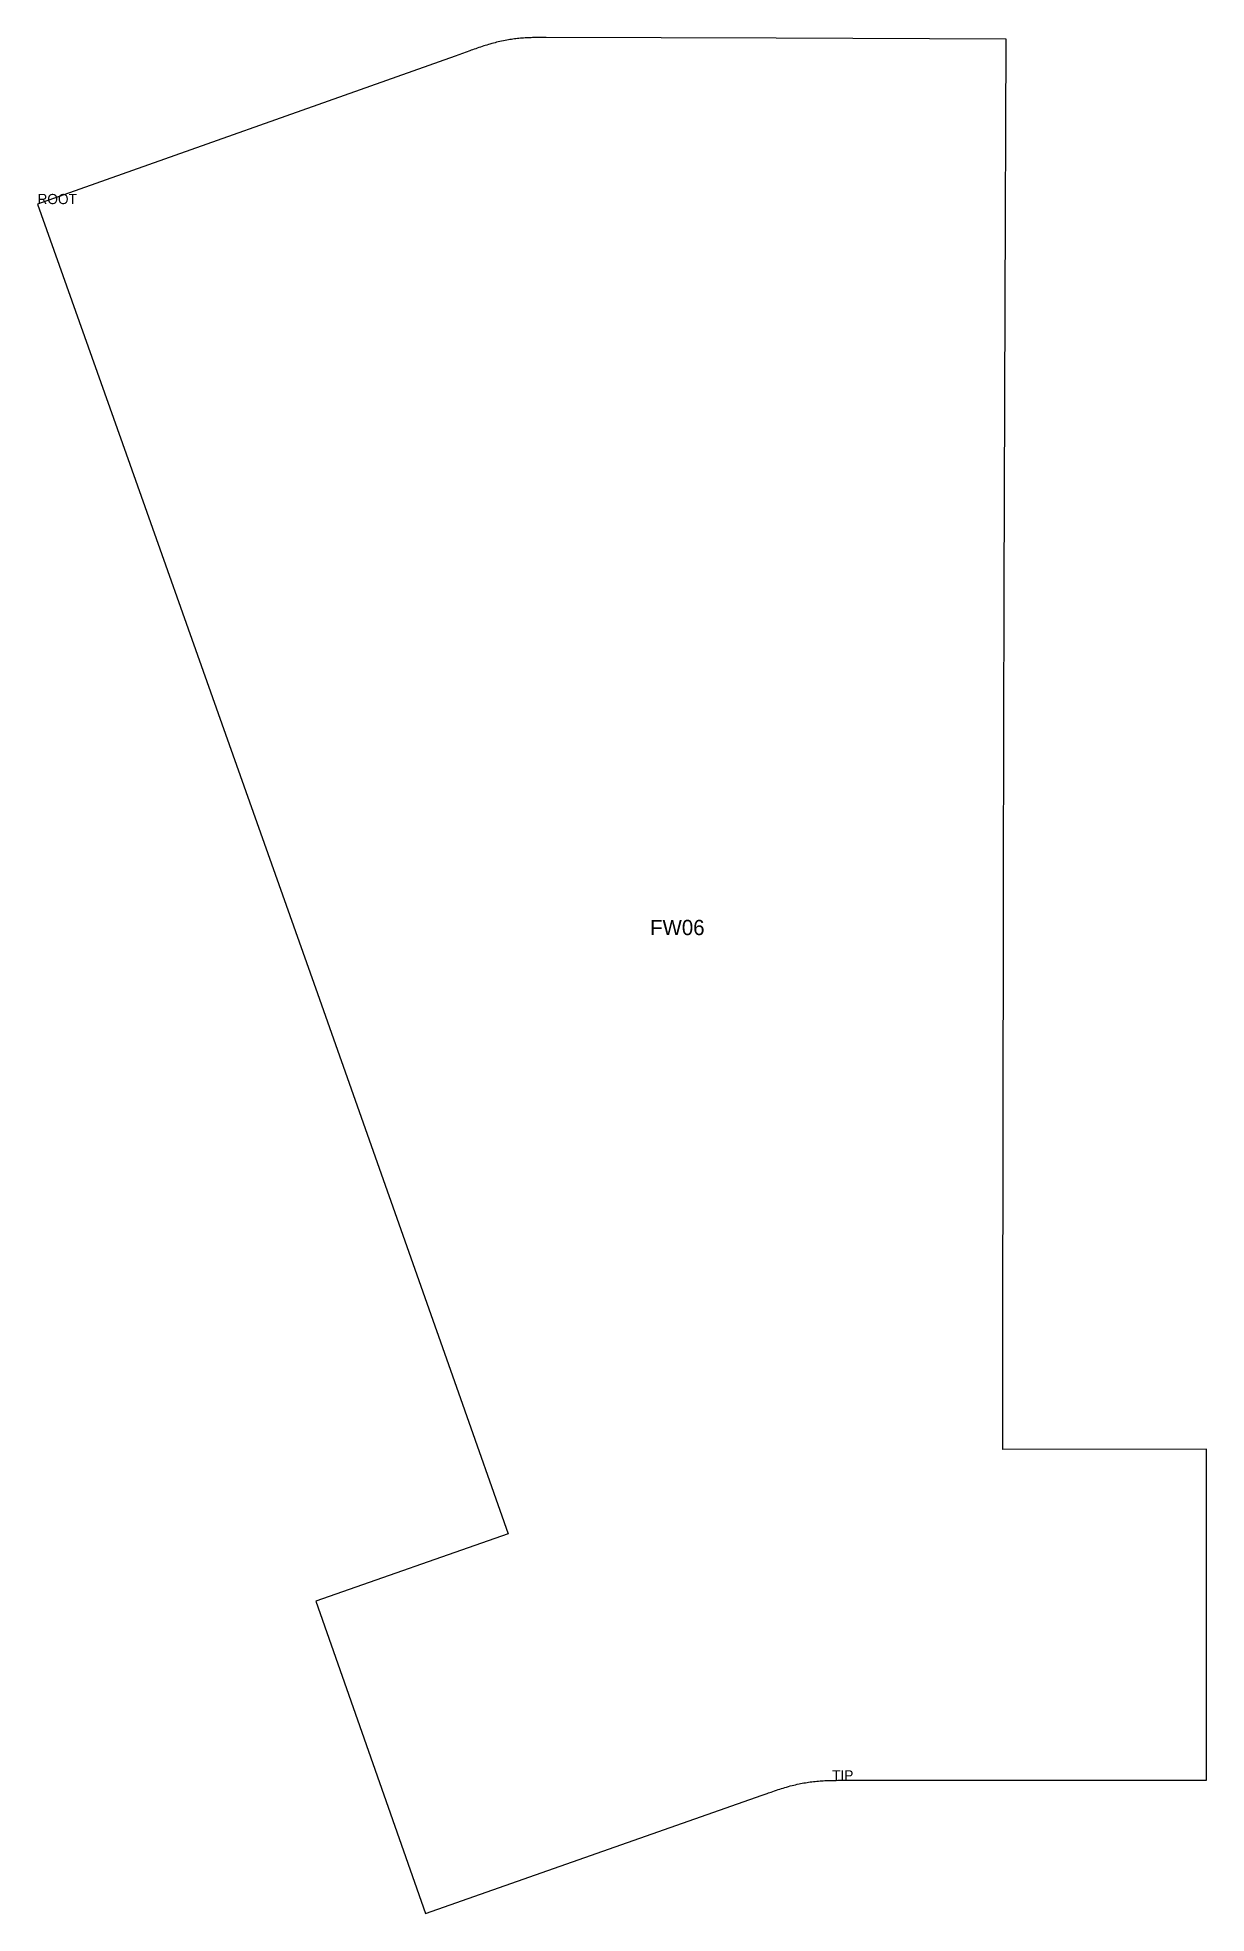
# Model space of a CAD drawing. Header units: millimetres. Extents: x 0 to 229, y 0 to 368.
import ezdxf

# ---------------------------------------------------------------- set-up
doc = ezdxf.new("R2010")
doc.units = ezdxf.units.MM
doc.layers.add('CUT', color=7, linetype='Continuous')
doc.layers.add('LABEL_DO_NOT_CUT', color=3, linetype='Continuous')

msp = doc.modelspace()

# ---------------------------------------------------------------- linework, layer by layer
at = {"layer": 'CUT'}
msp.add_lwpolyline([(0, 335.62), (17.39, 286.62), (36.19, 233.61), (54.95, 180.6), (73.7, 127.59), (83.05, 101.08), (92.38, 74.57), (54.64, 61.33), (76.17, 0), (142.29, 23.23), (143.22, 23.55), (143.53, 23.66), (143.8, 23.76), (144.06, 23.85), (144.38, 23.96), (144.7, 24.07), (145.06, 24.19), (145.42, 24.31), (145.74, 24.42), (146.07, 24.52), (146.39, 24.62), (146.71, 24.72), (147.07, 24.83), (147.43, 24.93), (147.79, 25.03), (148.15, 25.13), (148.48, 25.21), (148.82, 25.29), (149.16, 25.37), (149.5, 25.44), (149.82, 25.51), (150.13, 25.57), (150.44, 25.63), (150.76, 25.68), (151.07, 25.73), (151.39, 25.78), (151.71, 25.83), (152.02, 25.87), (152.34, 25.9), (152.66, 25.94), (152.98, 25.97), (153.3, 26), (153.62, 26.02), (153.93, 26.05), (154.25, 26.07), (154.57, 26.08), (154.89, 26.1), (155.21, 26.11), (155.53, 26.12), (155.85, 26.13), (156.17, 26.13), (156.49, 26.14), (156.81, 26.14), (157.13, 26.15), (157.45, 26.15), (157.77, 26.15), (158.09, 26.15), (193.79, 26.15), (229.49, 26.15), (229.49, 91.15), (189.49, 91.13), (189.51, 119.24), (189.55, 147.34), (189.66, 203.57), (189.8, 259.8), (189.98, 316.04), (190.15, 368.03), (145.01, 368.18), (99.87, 368.33), (99.58, 368.33), (99.28, 368.33), (98.98, 368.33), (98.68, 368.33), (98.39, 368.33), (98.09, 368.32), (97.79, 368.32), (97.49, 368.32), (97.19, 368.31), (96.9, 368.3), (96.6, 368.29), (96.3, 368.28), (96.01, 368.26), (95.71, 368.24), (95.41, 368.22), (95.12, 368.2), (94.82, 368.18), (94.52, 368.15), (94.23, 368.12), (93.93, 368.09), (93.63, 368.05), (93.34, 368.01), (93.04, 367.97), (92.75, 367.93), (92.46, 367.88), (92.16, 367.83), (91.84, 367.77), (91.48, 367.7), (91.12, 367.63), (90.77, 367.55), (90.45, 367.47), (90.11, 367.39), (89.83, 367.32), (89.49, 367.23), (89.16, 367.14), (88.83, 367.05), (88.52, 366.96), (88.21, 366.86), (87.9, 366.76), (87.59, 366.67), (87.28, 366.56), (86.96, 366.46), (86.65, 366.36), (86.34, 366.25), (86.04, 366.14), (85.73, 366.04), (85.38, 365.91), (85.11, 365.82), (84.85, 365.72), (81.97, 364.7)], close=True, dxfattribs=at)

# ---------------------------------------------------------------- texts
at = {"layer": 'LABEL_DO_NOT_CUT'}
for s, height, p in [('ROOT', 2, (0, 335.62)), ('FW06', 3, (120.26, 192.09)), ('TIP', 2, (156.01, 26.12))]:
    msp.add_text(s, height=height, dxfattribs=at).set_placement(p)

doc.saveas('drawing.dxf')
